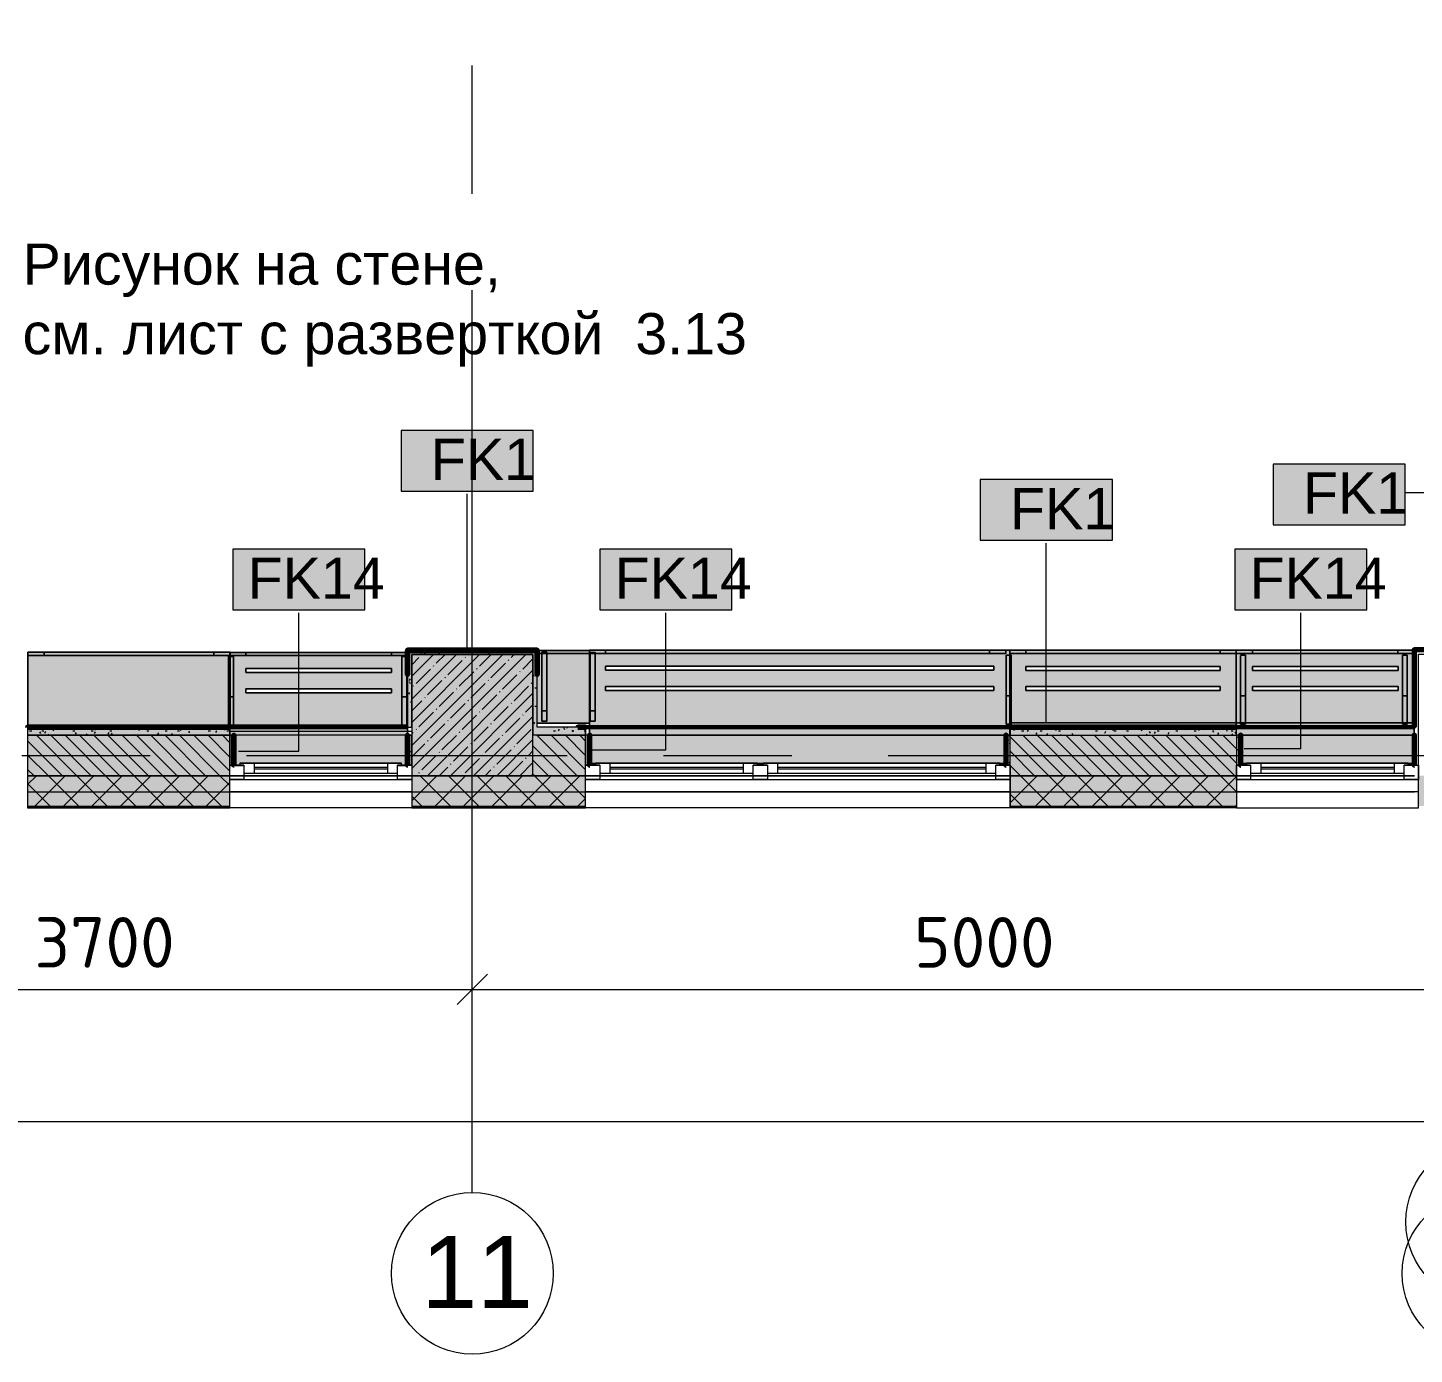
# Model space of a CAD drawing. Header units: millimetres. Extents: x -3817 to 677485, y -22715 to 103890.
# Drawn here: x 583279 to 590138, y -1083 to 5475 of the extents above; entities that cross this region are included whole.
import ezdxf

# ---------------------------------------------------------------- set-up
doc = ezdxf.new("R2010")
doc.units = ezdxf.units.MM
doc.layers.add('PDF _Геометрия', color=7, linetype='Continuous', true_color=0x1d1d1d)
doc.layers.add('PDF _Сплошная заливка', color=7, linetype='Continuous', true_color=0xffffff)
doc.layers.add('PDF _Текст', color=7, linetype='Continuous')
doc.styles.add('PDF ArialMT', font='arial.ttf')
doc.styles.add('PDF GOST-Common', font='arial.ttf')
doc.styles.add('PDF ISOCPEUR', font='isocpeur.ttf')

msp = doc.modelspace()

# ---------------------------------------------------------------- hatches: boundary and pattern name
at = {"layer": 'PDF _Сплошная заливка', "true_color": 0xeae6de, "transparency": 33554559}
h = msp.add_hatch(color=254, dxfattribs=at)
h.paths.add_polyline_path([(584277.9, 2026.9), (585158.1, 2026.9), (585157.1, 2386.8), (584277.9, 2386.8), (584277.9, 2138.1)], flags=0)
h.paths.add_polyline_path([(584357.9, 2186.8), (584357.9, 2206.8), (585078.3, 2206.8), (585078.3, 2186.8)], flags=0)
h.paths.add_polyline_path([(584357.9, 2286.8), (584357.9, 2306.8), (585078.3, 2306.8), (585078.3, 2286.8)], flags=0)
at = {"layer": 'PDF _Сплошная заливка', "transparency": 33554559}
for points in [[(585158.1, 2016.9), (585178.1, 2016.9), (585178.1, 2396.9), (585158.1, 2396.9), (585158.1, 2138.1)], [(585798.1, 2376.9), (585798.1, 2396.9), (585178.1, 2396.9), (585178.1, 2376.9), (585778.1, 2376.9)], [(585178.1, 1776.9), (585778.1, 1776.9), (585778.1, 2376.9), (585178.1, 2376.9), (585178.1, 2138.1)]]:
    msp.add_hatch(color=256, dxfattribs=at).paths.add_polyline_path(points)
at = {"layer": 'PDF _Сплошная заливка', "true_color": 0xeae6de, "transparency": 33554559}
for points in [[(585798.1, 2036.9), (586058.1, 2036.9), (586058.1, 2396.9), (585799.1, 2396.9), (585798.1, 2138.1)], [(584299.1, 1826.9), (584328.1, 1828.9), (584328.1, 1838.9), (585128.1, 1838.9), (585128.1, 1828.9), (585157.1, 1828.9), (585158.1, 2026.9), (584278.1, 2026.9), (584278.1, 1976.9), (584299.1, 1976.9), (584298.1, 1828.9), (584298.1, 1826.9)], [(589308.1, 1837.9), (589308.1, 1838.9), (590137.1, 1838.9), (590137.1, 2037.9), (589257.1, 2037.9), (589258.1, 1976.9), (589279.1, 1976.9), (589279.1, 1837.9)]]:
    msp.add_hatch(color=254, dxfattribs=at).paths.add_polyline_path(points)
h = msp.add_hatch(color=254, dxfattribs=at)
h.paths.add_polyline_path([(586088.1, 1837.9), (586088.1, 1838.9), (588117.1, 1838.9), (588118.1, 1976.9), (588137.1, 1976.9), (588137.1, 2397.8), (586057.1, 2397.8), (586059.1, 1837.9)], flags=0)
h.paths.add_polyline_path([(586137.1, 2198.1), (586137.1, 2218.1), (588057.1, 2218.1), (588057.1, 2198.1), (587129.9, 2198.1)], flags=0)
h.paths.add_polyline_path([(586137.1, 2298.1), (586137.1, 2318.1), (588057.1, 2318.1), (588057.1, 2298.1), (587129.9, 2298.1)], flags=0)
h = msp.add_hatch(color=254, dxfattribs=at)
h.paths.add_polyline_path([(588136.6, 2037.9), (589256.9, 2037.9), (589256.9, 2397.8), (588136.6, 2397.8), (588136.6, 2138.1)], flags=0)
h.paths.add_polyline_path([(588216.6, 2197.8), (588216.6, 2217.8), (589176.9, 2217.8), (589176.9, 2197.8), (588591.4, 2197.8)], flags=0)
h.paths.add_polyline_path([(588591.4, 2297.8), (588216.6, 2297.8), (588216.6, 2317.8), (589176.9, 2317.8), (589176.9, 2297.8)], flags=0)
h = msp.add_hatch(color=254, dxfattribs=at)
h.paths.add_polyline_path([(589256.9, 2037.9), (590137.1, 2037.9), (590137.1, 2397.8), (589256.9, 2397.8), (589256.9, 2138.1)], flags=0)
h.paths.add_polyline_path([(589336.9, 2197.8), (589336.9, 2217.8), (590057.3, 2217.8), (590057.3, 2197.8), (590052.9, 2197.8)], flags=0)
h.paths.add_polyline_path([(589336.9, 2297.8), (589336.9, 2317.8), (590057.3, 2317.8), (590057.3, 2297.8), (590052.9, 2297.8)], flags=0)
at = {"layer": 'PDF _Сплошная заливка', "transparency": 33554559}
h = msp.add_hatch(color=256, dxfattribs=at)
h.paths.add_polyline_path([(584206.9, 1976.9), (584278.1, 1976.9), (584278.1, 2016.9), (583278.4, 2016.9), (583278.4, 1976.9)], flags=0)
h.paths.add_polyline_path([(582378.4, 1976.9), (582378.4, 2016.9), (582117.9, 2016.9), (582117.9, 1976.9)], flags=0)
h = msp.add_hatch(color=256, dxfattribs=at)
h.paths.add_polyline_path([(588591.4, 1976.9), (589258.1, 1976.9), (589258.1, 2016.9), (588138.1, 2016.9), (588138.1, 1976.9)], flags=0)
h.paths.add_polyline_path([(585798.1, 1976.9), (586038.1, 1976.9), (586038.1, 2016.9), (585798.1, 2016.9)], flags=0)
h = msp.add_hatch(color=256, dxfattribs=at)
h.paths.add_polyline_path([(590708.1, 1776.9), (590708.1, 1976.9), (590658.1, 1976.9), (590658.1, 1776.9)], flags=0)
h.paths.add_polyline_path([(584278.1, 1776.9), (584278.1, 1976.9), (583278.4, 1976.9), (583278.4, 1776.9), (584206.9, 1776.9)], flags=0)
h.paths.add_polyline_path([(588591.4, 1776.9), (589258.1, 1776.9), (589258.1, 1976.9), (588138.1, 1976.9), (588138.1, 1776.9)], flags=0)
h.paths.add_polyline_path([(585778.1, 1776.9), (586038.1, 1776.9), (586038.1, 1976.9), (585778.1, 1976.9)], flags=0)
h.paths.add_polyline_path([(576978.1, 1776.9), (577608.1, 1776.9), (577608.1, 1976.9), (576978.1, 1976.9)], flags=0)
h.paths.add_polyline_path([(578448.1, 1776.9), (578577.9, 1776.9), (578577.9, 1976.9), (578448.1, 1976.9), (578448.1, 1803.6)], flags=0)
h.paths.add_polyline_path([(574878.1, 1776.9), (574878.1, 1976.9), (574678.1, 1976.9), (574678.1, 1776.9)], flags=0)
h.paths.add_polyline_path([(574078.1, 1776.9), (574078.1, 1976.9), (573778.1, 1976.9), (573778.1, 1776.9), (573976.6, 1776.9)], flags=0)
h.paths.add_polyline_path([(582097.9, 1776.9), (582378.4, 1776.9), (582378.4, 1976.9), (582097.9, 1976.9)], flags=0)
h.paths.add_polyline_path([(572878.1, 1776.9), (572878.1, 1976.9), (571528.1, 1976.9), (571528.1, 1776.9), (572515.1, 1776.9)], flags=0)
h.paths.add_polyline_path([(563278.1, 1776.9), (563278.1, 1976.9), (562527.9, 1976.9), (562527.9, 1776.9), (563015.5, 1776.9)], flags=0)
h.paths.add_polyline_path([(564178.1, 1776.9), (564328.1, 1776.9), (564328.1, 1976.9), (564178.1, 1976.9)], flags=0)
h.paths.add_polyline_path([(569428.1, 1776.9), (569428.1, 1976.9), (568678.1, 1976.9), (568678.1, 1776.9), (568861.4, 1776.9)], flags=0)
h.paths.add_polyline_path([(567028.1, 1776.9), (567778.1, 1776.9), (567778.1, 1976.9), (567028.1, 1976.9)], flags=0)
h.paths.add_polyline_path([(558998.1, 1776.9), (559828.1, 1776.9), (559828.1, 1976.9), (558998.1, 1976.9)], flags=0)
h = msp.add_hatch(color=256, dxfattribs=at)
h.paths.add_polyline_path([(584278.1, 1626.9), (584278.1, 1776.9), (583278.4, 1776.9), (583278.4, 1626.9), (584206.9, 1626.9)], flags=0)
h.paths.add_polyline_path([(589258.1, 1626.9), (589258.1, 1776.9), (588138.1, 1776.9), (588138.1, 1626.9), (588591.4, 1626.9)], flags=0)
h.paths.add_polyline_path([(586038.1, 1626.9), (586038.1, 1776.9), (585178.1, 1776.9), (585178.1, 1626.9), (585668.4, 1626.9)], flags=0)
h.paths.add_polyline_path([(591155.8, 1626.9), (591155.8, 1776.9), (590158.1, 1776.9), (590158.1, 1626.9), (590783.6, 1626.9)], flags=0)
h.paths.add_polyline_path([(573778.1, 1626.9), (574878.1, 1626.9), (574878.1, 1776.9), (573778.1, 1776.9)], flags=0)
h.paths.add_polyline_path([(581257.9, 1626.9), (582378.4, 1626.9), (582378.4, 1776.9), (581257.9, 1776.9)], flags=0)
h.paths.add_polyline_path([(578448.1, 1626.9), (578577.9, 1626.9), (578577.9, 1776.9), (576978.1, 1776.9), (576978.1, 1626.9), (578361, 1626.9)], flags=0)
h.paths.add_polyline_path([(564928.1, 1626.9), (564928.1, 1776.9), (564178.1, 1776.9), (564178.1, 1626.9), (564477, 1626.9)], flags=0)
h.paths.add_polyline_path([(567778.1, 1626.9), (567778.1, 1776.9), (567028.1, 1776.9), (567028.1, 1626.9), (567399.9, 1626.9)], flags=0)
h.paths.add_polyline_path([(572878.1, 1626.9), (572878.1, 1776.9), (571528.1, 1776.9), (571528.1, 1626.9), (572515.1, 1626.9)], flags=0)
h.paths.add_polyline_path([(568861.4, 1626.9), (569428.1, 1626.9), (569428.1, 1776.9), (568678.1, 1776.9), (568678.1, 1626.9)], flags=0)
h.paths.add_polyline_path([(563278.1, 1626.9), (563278.1, 1776.9), (562527.9, 1776.9), (562527.9, 1626.9), (563015.5, 1626.9)], flags=0)
h.paths.add_polyline_path([(560427.9, 1626.9), (560427.9, 1776.9), (558998.1, 1776.9), (558998.1, 1626.9), (559361.8, 1626.9)], flags=0)
h.paths.add_polyline_path([(555898.1, 1626.9), (555898.1, 1776.9), (551908.1, 1776.9), (551908.1, 1626.9), (554977.4, 1626.9)], flags=0)

# ---------------------------------------------------------------- linework, layer by layer
at = {"layer": 'PDF _Геометрия', "color": 231, "lineweight": 70, "true_color": 0xff80c0}
msp.add_lwpolyline([(589936, 8925.9), (590417.1, 8925.9), (590417.1, 2398.9), (590138.1, 2398.9), (590137.1, 2398.9), (590137.1, 2017.9), (590138.1, 2017.9)], dxfattribs=at)
at = {"layer": 'PDF _Геометрия', "color": 253, "lineweight": 9, "true_color": 0xaaaaaa}
for points in [[(585478.1, 4653.3), (585478.1, 5288.3)], [(585478.1, -283.3), (585478.1, 2216.7), (585478.1, 4177)], [(583249, 1876.9), (583884, 1876.9)], [(584360.3, 1876.9), (585947.8, 1876.9)], [(586424, 1876.9), (587059, 1876.9)], [(587535.3, 1876.9), (588428.1, 1876.9), (590928.1, 1876.9)], [(584398.1, 1818.9), (585058.1, 1818.9)], [(585058.1, 1808.9), (584398.1, 1808.9)], [(585178.1, 1828.9), (585158.1, 1828.9)], [(586108.1, 1828.9), (586038.1, 1828.9)], [(586158.1, 1818.9), (586818.1, 1818.9)], [(586818.1, 1808.9), (586158.1, 1808.9)], [(586938.1, 1828.9), (586868.1, 1828.9)], [(586988.1, 1818.9), (588018.1, 1818.9)], [(588018.1, 1808.9), (586988.1, 1808.9)], [(588138.1, 1828.9), (588068.1, 1828.9)], [(589328.1, 1828.9), (589258.1, 1828.9)], [(589378.1, 1818.9), (590038.1, 1818.9)], [(590038.1, 1808.9), (589378.1, 1808.9)], [(590138.1, 1828.9), (590088.1, 1828.9)], [(584278.1, 1758.9), (585178.1, 1758.9)], [(586038.1, 1758.9), (588138.1, 1758.9)], [(589258.1, 1758.9), (590158.1, 1758.9)]]:
    msp.add_lwpolyline(points, dxfattribs=at)
at = {"layer": 'PDF _Геометрия', "color": 7, "lineweight": 9}
for points in [[(585778.5, 3484.5), (585125.4, 3484.5), (585125.4, 3184.5), (585778.5, 3184.5)], [(590093, 3318), (589439.9, 3318), (589439.9, 3018), (590093, 3018)], [(588644.1, 3240.9), (587991, 3240.9), (587991, 2940.9), (588644.1, 2940.9)], [(584946.9, 2896.9), (584293.8, 2896.9), (584293.8, 2596.9), (584946.9, 2596.9)], [(586762.3, 2896.9), (586109.1, 2896.9), (586109.1, 2596.9), (586762.3, 2596.9)], [(589902.7, 2896.9), (589249.5, 2896.9), (589249.5, 2596.9), (589902.7, 2596.9)], [(585778.1, 2376.9), (585178.1, 2376.9), (585178.1, 1776.9), (585778.1, 1776.9)], [(584278.1, 1976.9), (583278.4, 1976.9)], [(583278.4, 1776.9), (584278.1, 1776.9)], [(585178.1, 1776.9), (586038.1, 1776.9)], [(588138.1, 1776.9), (589258.1, 1776.9)]]:
    msp.add_lwpolyline(points, close=True, dxfattribs=at)
for points in [[(585451.9, 2397.4), (585451.9, 3170.6)], [(590232.6, 2424.7), (590232.6, 3176.1), (590093, 3176.1)], [(588317.5, 2037.8), (588317.5, 2927)], [(584321.1, 1898.1), (584620.4, 1898.1), (584620.4, 2583)], [(586063.3, 1904.8), (586435.7, 1904.8), (586435.7, 2583)], [(589296.8, 1911.4), (589576.1, 1911.4), (589576.1, 2583)], [(585798.1, 1976.9), (586038.1, 1976.9), (585798.1, 1976.9), (585778.1, 1976.9)], [(583278.4, 1697.9), (584278.1, 1697.9)], [(585178.1, 1697.9), (586038.1, 1697.9)], [(588138.1, 1697.9), (589258.1, 1697.9)], [(583278.4, 1626.9), (584278.1, 1626.9)], [(583278.4, 1623.9), (584278.1, 1623.9)], [(585178.1, 1626.9), (586038.1, 1626.9)], [(585178.1, 1623.9), (586038.1, 1623.9)], [(588138.1, 1626.9), (589258.1, 1626.9)], [(588138.1, 1623.9), (589258.1, 1623.9)], [(552158.1, 720.4), (555878.1, 720.4), (560178.1, 720.4), (564678.1, 720.4), (566178.1, 720.4), (569178.1, 720.4), (570678.1, 720.4), (574378.1, 720.4), (578078.1, 720.4), (581778.1, 720.4), (585478.1, 720.4), (590478.1, 720.4), (590478.1, 840.4)], [(585478.1, 526.4), (585478.1, 720.4), (585478.1, 840.4)], [(552158.1, 67.7), (590598.1, 67.7)]]:
    msp.add_lwpolyline(points, dxfattribs=at)
at = {"layer": 'PDF _Геометрия', "color": 8, "lineweight": 9, "true_color": 0x808080}
for points in [[(584278.1, 2027.4), (583279.1, 2027.4), (583279.1, 2387.3), (583279.1, 2027.4), (584279.4, 2027.4), (584279.4, 2387.3), (583279.1, 2387.3), (584279.4, 2387.3)], [(583279.4, 2387.3), (584279.4, 2387.3), (583279.4, 2387.3)], [(583359.3, 2387.3), (584199.3, 2387.3), (583359.3, 2387.3)], [(584279.4, 2386.8), (585157.1, 2386.8), (584277.9, 2386.8), (584277.9, 2026.9), (585158.1, 2026.9), (585158.1, 2276.9)], [(584279.4, 2386.8), (585157.1, 2386.8), (584279.4, 2386.8)], [(584358.1, 2386.8), (585077.8, 2386.8), (584358.1, 2386.8)], [(589256.9, 2037.9), (588137.1, 2037.9), (588137.1, 1976.9), (588137.1, 2397.8), (586057.1, 2397.8), (586057.1, 1976.9), (586057.1, 2036.9), (585798.1, 2036.9), (586058.1, 2036.9), (586058.1, 2396.9), (585799.1, 2396.9), (586058.1, 2396.9), (585799.1, 2396.9), (586057.1, 2396.9)], [(586057.1, 2397.8), (588137.1, 2397.8)], [(586057.1, 2397.8), (588117.1, 2397.8), (586057.1, 2397.8)], [(586137.1, 2397.8), (588037.1, 2397.8), (586137.1, 2397.8)], [(588136.6, 2397.8), (589256.9, 2397.8), (590137.1, 2397.8)], [(588136.9, 2397.8), (589256.9, 2397.8), (588136.9, 2397.8)], [(588216.9, 2397.8), (589176.9, 2397.8), (588216.9, 2397.8)], [(589257.1, 2397.8), (590137.1, 2397.8), (589257.1, 2397.8)], [(589337.1, 2397.8), (590056.8, 2397.8), (589337.1, 2397.8)], [(584271.9, 2026.9), (584277.9, 2026.9)], [(585158.1, 2016.9), (585158.1, 1976.9), (585158.1, 2026.9), (584278.1, 2026.9), (584278.1, 2017.9)], [(584278.1, 2016.9), (584278.1, 1976.9)], [(590137.1, 1837.9), (590108.1, 1837.9), (590137.1, 1837.9), (590137.1, 2037.9), (589257.1, 2037.9), (589257.1, 2017.9), (589257.1, 2037.9)], [(590137.1, 2029.9), (590137.1, 1976.9)]]:
    msp.add_lwpolyline(points, dxfattribs=at)
at = {"layer": 'PDF _Геометрия', "color": 253, "lineweight": 9, "true_color": 0xaba79f}
for points in [[(583279.4, 2387.3), (583279.4, 2371.3)], [(584271.9, 2027.4), (584271.9, 2366.9), (584271.9, 2166.9), (584271.9, 2366.9)], [(584277.9, 2366.9), (584271.9, 2366.9)], [(584277.9, 2366.9), (584271.9, 2366.9)], [(585157.1, 2370.8), (584279.4, 2370.8)], [(584295.9, 2366.9), (584279.4, 2366.9)], [(584295.9, 2366.9), (584279.4, 2366.9)], [(584295.9, 2026.9), (584295.9, 2366.9), (584295.9, 2166.9), (584295.9, 2366.9)], [(585129.9, 2026.9), (585129.9, 2366.9), (585129.9, 2166.9), (585129.9, 2366.9)], [(585153.9, 2366.9), (585129.9, 2366.9)], [(585153.9, 2366.9), (585129.9, 2366.9)], [(585153.9, 2036.3), (585153.9, 2366.9), (585153.9, 2166.9), (585153.9, 2366.9)], [(585799.1, 2380.9), (585822.1, 2380.9)], [(586058.1, 2381.8), (586061.1, 2381.8)], [(588117.1, 2397), (588117.1, 2381.8)], [(588118.9, 2032.4), (588118.9, 2372.4), (588118.9, 2172.4), (588118.9, 2372.4)], [(588125.8, 2372.4), (588118.9, 2372.4)], [(588125.8, 2372.4), (588118.9, 2372.4)], [(588136.6, 2372.4), (588126.9, 2372.4)], [(588136.6, 2372.4), (588126.9, 2372.4)], [(588142.9, 2372.4), (588137.1, 2372.4)], [(588142.9, 2372.4), (588137.1, 2372.4)], [(588142.9, 2051.9), (588142.9, 2372.4), (588142.9, 2172.4), (588142.9, 2372.4)], [(589256.9, 2037.9), (589256.9, 2397.8)], [(589257.1, 2397.3), (589257.1, 2381.8)], [(589302.6, 2372.4), (589278.6, 2372.4)], [(589302.6, 2372.4), (589278.6, 2372.4)], [(589278.6, 2032.4), (589278.6, 2370.6), (589278.6, 2172.4), (589278.6, 2370.6)], [(589302.6, 2032.4), (589302.6, 2372.4), (589302.6, 2172.4), (589302.6, 2372.4)], [(589337.1, 2381.8), (590056.8, 2381.8)], [(590078.6, 2032.4), (590078.6, 2372.4), (590078.6, 2172.4), (590078.6, 2372.4)], [(590102.6, 2372.4), (590078.6, 2372.4)], [(590102.6, 2372.4), (590078.6, 2372.4)], [(590102.6, 2032.4), (590102.6, 2372.4), (590102.6, 2172.4), (590102.6, 2372.4)], [(585153.9, 2027.7), (585153.9, 2035.2)], [(585846.1, 2047.4), (585822.1, 2047.4)], [(586085.1, 2047.4), (586061.1, 2047.4)], [(588137.1, 2032.4), (588118.9, 2032.4)], [(588142.9, 2037.9), (588142.9, 2050.3)], [(589302.6, 2032.4), (589278.6, 2032.4)], [(590102.6, 2032.4), (590078.6, 2032.4)]]:
    msp.add_lwpolyline(points, close=True, dxfattribs=at)
for points in [[(583279.4, 2371.3), (584277.9, 2371.3), (583279.4, 2371.3)], [(583359.3, 2371.3), (584199.3, 2371.3), (583359.3, 2371.3)], [(584277.9, 2027.4), (584277.9, 2386.8)], [(584279.4, 2371.3), (584279.4, 2383.4), (584279.4, 2030.2)], [(585077.8, 2370.8), (584358.1, 2370.8), (585077.8, 2370.8)], [(585822.1, 2380.9), (585822.1, 2097.4), (585822.1, 2047.4), (585822.1, 2387.4), (585846.1, 2387.4), (585846.1, 2047.4), (585846.1, 2097.4), (585846.1, 2380.9)], [(585846.1, 2380.9), (586057.1, 2380.9), (585846.1, 2380.9)], [(586057.1, 2036.9), (586057.1, 2396.9), (586057.1, 2381.8)], [(586058.1, 2380.9), (586058.1, 2395.3), (586058.1, 2036.9)], [(586061.1, 2381.8), (586061.1, 2097.4), (586061.1, 2047.4), (586061.1, 2387.4)], [(586061.8, 2387.4), (586065.5, 2387.4)], [(586067.6, 2387.4), (586085.1, 2387.4), (586085.1, 2047.4), (586085.1, 2097.4), (586085.1, 2381.8)], [(586085.1, 2381.8), (588117.1, 2381.8), (586085.1, 2381.8)], [(586137.1, 2381.8), (588037.1, 2381.8), (586137.1, 2381.8)], [(588136.6, 2037.9), (588136.6, 2396.6)], [(588137.1, 2396.7), (588137.1, 2038.9)], [(588137.1, 2381.8), (589256.9, 2381.8), (588137.1, 2381.8)], [(588216.9, 2381.8), (589176.9, 2381.8), (588216.9, 2381.8)], [(589256.9, 2381.8), (589256.9, 2397.8)], [(590137.1, 2381.8), (589257.1, 2381.8), (590137.1, 2381.8)], [(590137.1, 2381.8), (590137.1, 2397.8), (590137.1, 2037.9), (590052.9, 2037.9)], [(585158.1, 2276.9), (585158.1, 2026.9), (584277.9, 2026.9), (584295.9, 2026.9)], [(584278.1, 2017.9), (584278.1, 2026.9), (585158.1, 2026.9), (585158.1, 2016.9)], [(584279.4, 2029.9), (584279.4, 2027.4)], [(585129.9, 2026.9), (585153.9, 2026.9)], [(589257.1, 2037.9), (590137.1, 2037.9), (590137.1, 2029.9)], [(590137.1, 1976.9), (590137.1, 1837.9)]]:
    msp.add_lwpolyline(points, dxfattribs=at)
at = {"layer": 'PDF _Геометрия', "color": 254, "lineweight": 9, "true_color": 0xd5d3cf}
for points in [[(583359.3, 2371.3), (583359.3, 2387.3), (583359.3, 2371.3)], [(584279.4, 2371.3), (584279.4, 2383.4)], [(584358.1, 2386.8), (584358.1, 2370.8), (584358.1, 2386.8)], [(585846.1, 2380.9), (585846.1, 2387.4), (585822.1, 2387.4), (585822.1, 2380.9)], [(585822.1, 2380.9), (585846.1, 2380.9), (585822.1, 2380.9)], [(586057.1, 2381.8), (586057.1, 2396.9)], [(586058.1, 2381.8), (586058.1, 2395.3)], [(586061.1, 2387.4), (586061.1, 2381.8), (586063.5, 2381.8), (586061.1, 2381.8)], [(586067.6, 2387.4), (586085.1, 2387.4), (586085.1, 2381.8), (586073.2, 2381.8), (586085.1, 2381.8)], [(586137.1, 2381.8), (586137.1, 2397.8), (586137.1, 2381.8)], [(588216.9, 2381.8), (588216.9, 2397.8), (588216.9, 2381.8)], [(589256.9, 2381.8), (589256.9, 2397.8)], [(589337.1, 2381.8), (589337.1, 2397.8), (589337.1, 2381.8)], [(584295.9, 2026.9), (584277.9, 2026.9)], [(585153.9, 2026.9), (585129.9, 2026.9)]]:
    msp.add_lwpolyline(points, dxfattribs=at)
for points in [[(584199.3, 2387.3), (584199.3, 2371.3)], [(585077.8, 2386.8), (585077.8, 2370.8)], [(586069.9, 2381.8), (586064.2, 2381.8)], [(588037.1, 2397.8), (588037.1, 2381.8)], [(589176.9, 2397.8), (589176.9, 2381.8)], [(590056.8, 2397.8), (590056.8, 2381.8)], [(584277.9, 2166.9), (584271.9, 2166.9)], [(584295.9, 2166.9), (584279.4, 2166.9)], [(585153.9, 2166.9), (585129.9, 2166.9)], [(588136.6, 2172.4), (588118.9, 2172.4)], [(588142.9, 2172.4), (588137.1, 2172.4)], [(589302.6, 2172.4), (589278.6, 2172.4)], [(590102.6, 2172.4), (590078.6, 2172.4)], [(585846.1, 2097.4), (585822.1, 2097.4)], [(586061.1, 2097.4), (586085.1, 2097.4)]]:
    msp.add_lwpolyline(points, close=True, dxfattribs=at)
at = {"layer": 'PDF _Геометрия', "color": 254, "lineweight": 9, "true_color": 0xe0ddd7}
msp.add_lwpolyline([(584278.1, 2371.3), (584278.1, 2386.3)], dxfattribs=at)
at = {"layer": 'PDF _Геометрия', "color": 9, "lineweight": 9, "true_color": 0xc1bbaf}
for points in [[(584278.1, 2386.3), (584278.1, 2370.8)], [(584278.1, 1976.9), (584278.1, 2016.9)], [(590052.9, 2037.9), (589257.1, 2037.9)]]:
    msp.add_lwpolyline(points, dxfattribs=at)
at = {"layer": 'PDF _Геометрия', "color": 231, "lineweight": 70, "true_color": 0xff80c0}
for points in [[(585799.1, 2396.9), (585799.1, 2397.9), (585158.1, 2397.9), (585157.1, 2397.9), (585157.1, 2276.9), (585158.1, 2276.9), (585158.1, 2396.9), (585798.1, 2396.9), (585798.1, 2276.9), (585799.1, 2276.9)], [(583278.4, 2016.9), (584278.1, 2016.9), (584278.1, 2017.9), (583278.4, 2017.9)], [(586000.6, 2016.9), (586038.1, 2016.9), (586038.1, 2017.9), (586000.6, 2017.9)], [(588138.1, 2016.9), (589258.1, 2016.9), (589258.1, 2017.9), (588138.1, 2017.9)]]:
    msp.add_lwpolyline(points, close=True, dxfattribs=at)
at = {"layer": 'PDF _Геометрия', "color": 9, "lineweight": 9, "true_color": 0xc0c0c0}
for points in [[(585158.1, 1976.9), (585178.1, 1976.9), (585178.1, 1776.9), (585178.1, 1618.9), (586038.1, 1618.9), (586038.1, 1776.9), (586038.1, 1976.9), (586038.1, 2016.9), (585798.1, 2016.9), (585798.1, 2376.9), (585798.1, 2396.9), (585178.1, 2396.9), (585158.1, 2396.9), (585158.1, 2016.9), (585178.1, 2016.9), (585178.1, 2376.9), (585778.1, 2376.9), (585778.1, 1976.9)], [(589258.1, 1776.9), (589258.1, 1618.9), (588138.1, 1618.9), (588138.1, 1776.9), (588138.1, 1976.9), (589258.1, 1976.9), (589258.1, 1776.9), (590138.1, 1776.9), (589258.1, 1776.9), (589258.1, 1618.9), (590158.1, 1618.9), (590158.1, 1776.9), (590158.1, 2377.9), (590438.1, 2377.9), (590438.1, 2276.9)], [(585158.1, 2016.9), (585178.1, 2016.9), (585178.1, 1976.9)], [(585158.1, 1996.9), (585178.1, 1996.9)], [(586057.1, 2016.9), (586038.1, 2016.9), (586038.1, 1976.9)], [(588138.1, 1976.9), (588138.1, 2016.9)], [(585178.1, 1776.9), (584278.1, 1776.9)], [(588138.1, 1776.9), (586038.1, 1776.9)]]:
    msp.add_lwpolyline(points, dxfattribs=at)
at = {"layer": 'PDF _Геометрия', "color": 253, "lineweight": 9, "true_color": 0x9b9b9b}
for points in [[(585163.6, 2367.7), (585158.5, 2376.4)], [(585163.9, 2365.9), (585158.8, 2357.2)], [(585178, 2395), (585178.1, 2395), (585188, 2395)], [(585205.5, 2377.1), (585205.4, 2376.9)], [(585228.7, 2376.9), (585226.6, 2380.5)], [(585247.1, 2388.3), (585242.1, 2379.5)], [(585269.4, 2395), (585279.5, 2395)], [(585315.2, 2384.2), (585310.9, 2376.9)], [(585404.7, 2376.9), (585404.3, 2377.5)], [(585452.3, 2395), (585462.3, 2395)], [(585463.3, 2396.9), (585461.4, 2393.7)], [(585503.7, 2388.1), (585498.7, 2396.9)], [(585543.7, 2395), (585553.8, 2395)], [(585560.9, 2383.1), (585557.3, 2376.9)], [(585604.7, 2395), (585614.7, 2395)], [(585628.9, 2379), (585627.7, 2376.9)], [(585757.1, 2395), (585767.1, 2395)], [(585779.9, 2336.4), (585778.1, 2339.6)], [(585791.4, 2355.6), (585786.4, 2346.9)], [(585178, 2303.6), (585178.1, 2303.6)], [(585784, 2268.4), (585779, 2277.1)], [(585787.6, 2273.1), (585797.6, 2273.1)], [(585798.1, 2306.3), (585797.5, 2305.2)], [(585170.9, 2256.3), (585165.9, 2247.6)], [(585171.7, 2231.7), (585166.7, 2240.4)], [(585787.6, 2212.1), (585797.6, 2212.1)], [(585166.8, 2188.2), (585161.8, 2179.5)], [(585178, 2146.6), (585173, 2137.9)], [(585779.1, 2151.5), (585778.1, 2149.7)], [(585178, 2120.7), (585178.1, 2120.7)], [(585178, 2059.7), (585178.1, 2059.7)], [(585787.6, 2120.7), (585797.6, 2120.7)], [(583288.2, 1998.8), (583298.3, 1998.8)], [(583343, 1985.3), (583338, 1994.1)], [(583349.2, 1998.8), (583359.2, 1998.8)], [(583366.4, 1995.9), (583361.4, 1987.2)], [(583408.1, 2007), (583403, 1998.3)], [(583448.9, 2016.9), (583444.7, 2009.5)], [(583501.6, 1998.8), (583511.6, 1998.8)], [(583517.7, 2014.1), (583512.7, 2005.4)], [(583520.7, 1982.3), (583515.7, 1991.1)], [(583573.5, 2012.8), (583571.2, 2016.9)], [(583593, 1998.8), (583603.1, 1998.8)], [(583612.2, 1994.8), (583607.1, 1986.1)], [(583615.1, 2001.7), (583610.1, 2010.4)], [(583680.2, 1990.7), (583675.2, 1982)], [(583684.4, 1998.8), (583694.5, 1998.8)], [(583763.5, 2013), (583758.4, 2004.3)], [(583831.5, 2008.9), (583826.5, 2000.2)], [(583867.3, 1998.8), (583877.4, 1998.8)], [(583925.9, 1989.6), (583920.9, 1980.9)], [(583928.9, 2006.9), (583923.9, 2015.6)], [(583958.8, 1998.8), (583968.8, 1998.8)], [(583996.9, 2010.9), (583993.5, 2016.9)], [(584019.7, 1998.8), (584029.8, 1998.8)], [(584038.6, 1999.8), (584033.6, 2008.5)], [(584047.2, 2016.9), (584045.8, 2014.4)], [(584080.2, 1988.6), (584075.2, 1997.3)], [(584174.6, 2007.9), (584169.6, 2016.7)], [(584172.1, 1998.8), (584182.2, 1998.8)], [(584213.3, 1999.7), (584208.3, 1991)], [(584254.9, 2010.8), (584249.9, 2002.1)], [(584263.6, 1998.8), (584273.6, 1998.8)], [(585786.2, 2041.8), (585781.2, 2033.1)], [(585879, 1998.8), (585889.1, 1998.8)], [(585907, 2007.3), (585902, 1998.5)], [(585936.4, 2004.4), (585931.4, 2013.2)], [(585947.8, 2016.9), (585943.7, 2009.7)], [(585970.4, 1998.8), (585980.5, 1998.8)], [(585978.1, 1993.3), (585973, 2002)], [(586031.4, 1998.8), (586038.1, 1998.8)], [(588160.3, 2008.6), (588155.3, 1999.9)], [(588195.5, 1998.8), (588205.5, 1998.8)], [(588228.3, 2004.5), (588223.3, 1995.8)], [(588273, 1980.8), (588267.9, 1989.5)], [(588286.9, 1998.8), (588297, 1998.8)], [(588325.7, 2011.3), (588322.5, 2016.9)], [(588367.4, 2000.2), (588362.4, 2008.9)], [(588378.4, 1998.8), (588388.4, 1998.8)], [(588446.6, 2016.9), (588442.6, 2009.9)], [(588561.2, 1998.8), (588571.3, 1998.8)], [(588610.1, 1995.2), (588605.1, 1986.5)], [(588639.5, 2016.5), (588639.3, 2016.9)], [(588651.8, 2006.4), (588646.7, 1997.7)], [(588652.7, 1998.8), (588662.7, 1998.8)], [(588681.2, 2005.3), (588676.1, 2014)], [(588693, 2016.9), (588688.4, 2008.8)], [(588713.6, 1998.8), (588723.7, 1998.8)], [(588749.2, 2009.4), (588744.9, 2016.9)], [(588761.4, 2013.4), (588756.4, 2004.7)], [(588790.8, 1998.3), (588785.8, 2007)], [(588832.5, 1987.1), (588827.4, 1995.8)], [(588855.9, 1994.1), (588850.8, 1985.4)], [(588866, 1998.8), (588876.1, 1998.8)], [(588923.9, 1990), (588918.9, 1981.3)], [(588926.9, 2006.4), (588921.9, 2015.1)], [(588957.5, 1998.8), (588967.5, 1998.8)], [(589007.2, 2012.4), (589002.1, 2003.6)], [(589048.9, 1998.8), (589059, 1998.8)], [(589075.2, 2008.3), (589070.2, 1999.6)], [(589104.6, 2003.4), (589099.6, 2012.1)], [(589146.2, 1992.3), (589141.2, 2001)], [(589214.3, 1996.4), (589209.2, 2005.1)], [(589231.8, 1998.8), (589241.9, 1998.8)], [(589255.9, 1985.2), (589250.9, 1993.9)], [(583383.1, 1976.9), (583379.6, 1982.9)], [(583570.5, 1983.6), (583566.6, 1976.9)], [(583698.4, 1979.4), (583693.4, 1988.1)], [(583735.1, 1976.9), (583735, 1976.9)], [(583805.4, 1976.9), (583803.1, 1981)], [(583981.4, 1976.9), (583980.8, 1978)], [(583994, 1985.5), (583989, 1976.9)], [(584294, 1937.8), (584298.1, 1937.8)], [(585165.8, 1942.5), (585160.7, 1933.8)], [(585178, 1968.3), (585178.1, 1968.3)], [(586038.1, 1937.8), (586041.5, 1937.8)], [(588129.8, 1955.8), (588124.8, 1947.1)], [(588136.9, 1972.7), (588134.5, 1976.9)], [(588134.5, 1937.8), (588138.1, 1937.8)], [(588322.8, 1985.2), (588318, 1976.9)], [(588390.8, 1981.1), (588388.4, 1976.9)], [(588450.7, 1977.8), (588445.6, 1986.5)], [(588556.8, 1976.9), (588555.3, 1979.5)], [(588814.2, 1983), (588810.7, 1976.9)], [(589169.6, 1988.9), (589164.6, 1980.2)], [(589237.7, 1984.9), (589233, 1976.9)], [(589262.3, 1968.3), (589272.3, 1968.3)], [(584292.5, 1864.8), (584287.5, 1873.5)], [(585176.9, 1900.9), (585171.9, 1892.2)], [(585178.1, 1854.9), (585176, 1858.6)], [(588125.7, 1887.7), (588120.7, 1879)], [(589260, 1901.6), (589258.1, 1898.4)], [(589262.3, 1907.3), (589272.3, 1907.3)], [(586038.1, 1846.4), (586041.5, 1846.4)], [(588136.9, 1846.1), (588131.9, 1837.4)], [(589275.8, 1828.9), (589274.3, 1831.5)]]:
    msp.add_lwpolyline(points, dxfattribs=at)
at = {"layer": 'PDF _Геометрия', "lineweight": 9}
for points in [[(585178.1, 2268.8), (585286.2, 2376.9)], [(585178.1, 2154.7), (585400.2, 2376.9)], [(585178.1, 2040.7), (585514.3, 2376.9)], [(585178.1, 1926.6), (585628.3, 2376.9)], [(585178.1, 1812.6), (585742.4, 2376.9)], [(585178.1, 2325.8), (585213.9, 2361.6)], [(585228.1, 2375.8), (585229.2, 2376.9)], [(585299.4, 2333.1), (585343.2, 2376.9)], [(585356.4, 2276), (585427.7, 2347.3)], [(585442, 2361.6), (585444.4, 2363.9)], [(585456.2, 2375.8), (585457.3, 2376.9)], [(585513.3, 2318.8), (585571.3, 2376.9)], [(585570.3, 2261.8), (585641.6, 2333.1)], [(585655.8, 2347.3), (585658.2, 2349.7)], [(585670.1, 2361.6), (585685.4, 2376.9)], [(585727.1, 2304.5), (585778.1, 2355.6)], [(585199.6, 2233.3), (585270.9, 2304.5)], [(585256.4, 1776.9), (585778.1, 2298.5)], [(585285.2, 2318.8), (585287.5, 2321.2)], [(585342.2, 2261.8), (585344.6, 2264.1)], [(585413.5, 2219), (585484.8, 2290.3)], [(585499, 2304.5), (585501.4, 2306.9)], [(585627.3, 2204.7), (585698.6, 2276)], [(585712.9, 2290.3), (585715.2, 2292.7)], [(585185.4, 2219), (585187.7, 2221.4)], [(585256.7, 2176.2), (585327.9, 2247.5)], [(585399.2, 2204.7), (585401.6, 2207.1)], [(585470.5, 2162), (585541.8, 2233.3)], [(585556, 2247.5), (585558.4, 2249.9)], [(585684.3, 2147.7), (585755.6, 2219)], [(585769.9, 2233.3), (585772.2, 2235.6)], [(585178.1, 2097.7), (585228.1, 2147.7)], [(585242.4, 2162), (585244.8, 2164.4)], [(585313.7, 2119.2), (585385, 2190.5)], [(585370.5, 1776.9), (585778.1, 2184.5)], [(585370.7, 2062.2), (585442, 2133.5)], [(585456.2, 2147.7), (585458.6, 2150.1)], [(585527.5, 2105), (585598.8, 2176.2)], [(585613.1, 2190.5), (585615.4, 2192.9)], [(585670.1, 2133.5), (585672.5, 2135.8)], [(585741.4, 2090.7), (585778.1, 2127.5)], [(585213.9, 2019.4), (585285.2, 2090.7)], [(585299.4, 2105), (585301.8, 2107.3)], [(585427.7, 2005.2), (585499, 2076.4)], [(585484.5, 1776.9), (585778.1, 2070.4)], [(585513.3, 2090.7), (585515.6, 2093.1)], [(585584.5, 2047.9), (585655.8, 2119.2)], [(585641.6, 1990.9), (585712.9, 2062.2)], [(585727.1, 2076.4), (585729.5, 2078.8)], [(585178.1, 1983.6), (585185.4, 1990.9)], [(585199.6, 2005.2), (585202, 2007.5)], [(585270.9, 1962.4), (585342.2, 2033.7)], [(585356.4, 2047.9), (585358.8, 2050.3)], [(585413.5, 1990.9), (585415.8, 1993.3)], [(585484.8, 1948.1), (585556, 2019.4)], [(585570.3, 2033.7), (585572.7, 2036)], [(585698.6, 1933.9), (585769.9, 2005.2)], [(583451.5, 1776.9), (583278.4, 1949.9)], [(583672.2, 1626.9), (583522.2, 1776.9), (583322.2, 1976.9)], [(583592.9, 1776.9), (583392.9, 1976.9)], [(583813.7, 1626.9), (583663.7, 1776.9), (583463.7, 1976.9)], [(583734.4, 1776.9), (583534.4, 1976.9)], [(583955.1, 1626.9), (583805.1, 1776.9), (583605.1, 1976.9)], [(583875.8, 1776.9), (583675.8, 1976.9)], [(584096.5, 1626.9), (583946.5, 1776.9), (583746.5, 1976.9)], [(584017.2, 1776.9), (583817.2, 1976.9)], [(584237.9, 1626.9), (584087.9, 1776.9), (583887.9, 1976.9)], [(584158.6, 1776.9), (583958.6, 1976.9)], [(584278.1, 1728.1), (584229.3, 1776.9), (584029.3, 1976.9)], [(584278.1, 1798.8), (584100.1, 1976.9)], [(584278.1, 1869.5), (584170.8, 1976.9)], [(584278.1, 1940.2), (584241.5, 1976.9)], [(585178.1, 1869.6), (585242.4, 1933.9)], [(585256.7, 1948.1), (585259, 1950.5)], [(585327.9, 1905.4), (585399.2, 1976.7)], [(585470.5, 1933.9), (585472.9, 1936.3)], [(585541.8, 1891.1), (585613.1, 1962.4)], [(585598.6, 1776.9), (585778.1, 1956.4)], [(585627.3, 1976.7), (585629.7, 1979)], [(585684.3, 1919.6), (585686.7, 1922)], [(586038.1, 1665.1), (585926.4, 1776.9), (585778.1, 1925.1)], [(585997.1, 1776.9), (585797.1, 1976.9)], [(586038.1, 1806.6), (585867.8, 1976.9)], [(586038.1, 1877.3), (585938.5, 1976.9)], [(586038.1, 1948), (586009.2, 1976.9)], [(588480.6, 1626.9), (588330.6, 1776.9), (588138.1, 1969.3)], [(588401.3, 1776.9), (588201.3, 1976.9)], [(588622, 1626.9), (588472, 1776.9), (588272, 1976.9)], [(588542.7, 1776.9), (588342.7, 1976.9)], [(588763.4, 1626.9), (588613.4, 1776.9), (588413.4, 1976.9)], [(588684.1, 1776.9), (588484.1, 1976.9)], [(588904.8, 1626.9), (588754.8, 1776.9), (588554.8, 1976.9)], [(588825.5, 1776.9), (588625.5, 1976.9)], [(589046.2, 1626.9), (588896.2, 1776.9), (588696.2, 1976.9)], [(588967, 1776.9), (588767, 1976.9)], [(589187.7, 1626.9), (589037.7, 1776.9), (588837.7, 1976.9)], [(589108.4, 1776.9), (588908.4, 1976.9)], [(589258.1, 1697.8), (589179.1, 1776.9), (588979.1, 1976.9)], [(589249.8, 1776.9), (589049.8, 1976.9)], [(589258.1, 1839.3), (589120.5, 1976.9)], [(589258.1, 1910), (589191.2, 1976.9)], [(583530.8, 1626.9), (583380.8, 1776.9), (583278.4, 1879.2)], [(585228.1, 1805.6), (585299.4, 1876.9)], [(585313.7, 1891.1), (585316, 1893.5)], [(585385, 1848.3), (585456.2, 1919.6)], [(585442, 1791.3), (585513.3, 1862.6)], [(585527.5, 1876.9), (585529.9, 1879.2)], [(585598.8, 1834.1), (585670.1, 1905.4)], [(585741.4, 1862.6), (585743.7, 1865)], [(585755.6, 1876.9), (585778.1, 1899.4)], [(585855.7, 1776.9), (585778.1, 1854.4)], [(588259.8, 1776.9), (588138.1, 1898.6)], [(583310.1, 1776.9), (583278.4, 1808.5)], [(585213.9, 1791.3), (585216.3, 1793.7)], [(585313.5, 1776.9), (585356.4, 1819.8)], [(585370.7, 1834.1), (585373.1, 1836.5)], [(585541.6, 1776.9), (585570.3, 1805.6)], [(585584.5, 1819.8), (585586.9, 1822.2)], [(585655.8, 1777.1), (585727.1, 1848.3)], [(585712.6, 1776.9), (585778.1, 1842.3)], [(585769.7, 1776.9), (585778.1, 1785.3)], [(585935, 1626.9), (585785, 1776.9), (585778.1, 1783.7)], [(588339.1, 1626.9), (588189.1, 1776.9), (588138.1, 1827.9)], [(583278.4, 1733.1), (583322.2, 1776.9)], [(583389.4, 1626.9), (583278.4, 1737.8)], [(583313.7, 1626.9), (583463.7, 1776.9)], [(583455.1, 1626.9), (583605.1, 1776.9)], [(583596.5, 1626.9), (583746.5, 1776.9)], [(583737.9, 1626.9), (583887.9, 1776.9)], [(583879.3, 1626.9), (584029.3, 1776.9)], [(584020.8, 1626.9), (584170.8, 1776.9)], [(584162.2, 1626.9), (584278.1, 1742.8)], [(585178.1, 1652.8), (585302.1, 1776.9)], [(585199.4, 1776.9), (585199.6, 1777.1)], [(585369.3, 1626.9), (585219.3, 1776.9)], [(585293.6, 1626.9), (585443.6, 1776.9)], [(585510.7, 1626.9), (585360.7, 1776.9)], [(585427.7, 1777.1), (585430.1, 1779.4)], [(585435, 1626.9), (585585, 1776.9)], [(585652.1, 1626.9), (585502.1, 1776.9)], [(585576.4, 1626.9), (585726.4, 1776.9)], [(585793.6, 1626.9), (585643.6, 1776.9)], [(585717.8, 1626.9), (585867.8, 1776.9)], [(585859.2, 1626.9), (586009.2, 1776.9)], [(588138.1, 1643), (588272, 1776.9)], [(588263.4, 1626.9), (588413.4, 1776.9)], [(588404.8, 1626.9), (588554.8, 1776.9)], [(588546.2, 1626.9), (588696.2, 1776.9)], [(588687.7, 1626.9), (588837.7, 1776.9)], [(588829.1, 1626.9), (588979.1, 1776.9)], [(588970.5, 1626.9), (589120.5, 1776.9)], [(589111.9, 1626.9), (589258.1, 1773)], [(585227.9, 1626.9), (585178.1, 1676.6)], [(586000.7, 1626.9), (586038.1, 1664.3)], [(588197.7, 1626.9), (588138.1, 1686.5)], [(589253.4, 1626.9), (589258.1, 1631.6)]]:
    msp.add_lwpolyline(points, dxfattribs=at)
at = {"layer": 'PDF _Геометрия', "color": 9, "lineweight": 9, "true_color": 0xbfbfbf}
for points in [[(585798.1, 2396.9), (585758.1, 2396.9)], [(590137.1, 2381.8), (590137.1, 2397.8)], [(584277.9, 2026.9), (584271.9, 2026.9)]]:
    msp.add_lwpolyline(points, dxfattribs=at)
at = {"layer": 'PDF _Геометрия', "color": 9, "lineweight": 9, "true_color": 0xcbc7bf}
for points in [[(586061.8, 2387.4), (586065.5, 2387.4)], [(584278.1, 2016.9), (585158.1, 2016.9)], [(584278.1, 1996.9), (585158.1, 1996.9)], [(586057.1, 2016.9), (588137.1, 2016.9)], [(589258.1, 1976.9), (589258.1, 2016.9), (590137.1, 2016.9)], [(585158.1, 1976.9), (584299.1, 1976.9)]]:
    msp.add_lwpolyline(points, dxfattribs=at)
for points in [[(586073.2, 2381.8), (586069.9, 2381.8)], [(586057.1, 1976.9), (588117.1, 1976.9)], [(589279.1, 1976.9), (590137.1, 1976.9)]]:
    msp.add_lwpolyline(points, close=True, dxfattribs=at)
at = {"layer": 'PDF _Геометрия', "color": 8, "lineweight": 9, "true_color": 0x808080}
for points in [[(588136.6, 2397.8), (588136.6, 2037.9), (589256.9, 2037.9), (589256.9, 2397.8)], [(589256.9, 2397.8), (589256.9, 2037.9), (590137.1, 2037.9), (590137.1, 2397.8)], [(584357.9, 2286.8), (584357.9, 2306.8), (585078.3, 2306.8), (585078.3, 2286.8)], [(584357.9, 2286.8), (585078.3, 2286.8), (585078.3, 2306.8), (584357.9, 2306.8)], [(586137.1, 2298.1), (586137.1, 2318.1), (588057.1, 2318.1), (588057.1, 2298.1)], [(586137.1, 2298.1), (588057.1, 2298.1), (588057.1, 2318.1), (586137.1, 2318.1)], [(588216.6, 2297.8), (588216.6, 2317.8), (589176.9, 2317.8), (589176.9, 2297.8)], [(588216.6, 2297.8), (589176.9, 2297.8), (589176.9, 2317.8), (588216.6, 2317.8)], [(589336.9, 2297.8), (589336.9, 2317.8), (590057.3, 2317.8), (590057.3, 2297.8)], [(589336.9, 2297.8), (590057.3, 2297.8), (590057.3, 2317.8), (589336.9, 2317.8)], [(584357.9, 2186.8), (584357.9, 2206.8), (585078.3, 2206.8), (585078.3, 2186.8)], [(584357.9, 2186.8), (585078.3, 2186.8), (585078.3, 2206.8), (584357.9, 2206.8)], [(586137.1, 2198.1), (586137.1, 2218.1), (588057.1, 2218.1), (588057.1, 2198.1)], [(586137.1, 2198.1), (588057.1, 2198.1), (588057.1, 2218.1), (586137.1, 2218.1)], [(588216.6, 2197.8), (588216.6, 2217.8), (589176.9, 2217.8), (589176.9, 2197.8)], [(588216.6, 2197.8), (589176.9, 2197.8), (589176.9, 2217.8), (588216.6, 2217.8)], [(589336.9, 2197.8), (589336.9, 2217.8), (590057.3, 2217.8), (590057.3, 2197.8)], [(589336.9, 2197.8), (590057.3, 2197.8), (590057.3, 2217.8), (589336.9, 2217.8)], [(588142.9, 2032.4), (588142.9, 2037.9), (588142.9, 2032.4), (588137.1, 2032.4)], [(584348.1, 1826.9), (584278.1, 1826.9)], [(585158.1, 1826.9), (585108.1, 1826.9)], [(586059.1, 1837.9), (586088.1, 1837.9)], [(586888.1, 1837.9), (586918.1, 1837.9)], [(588088.1, 1837.9), (588117.1, 1837.9)], [(589308.1, 1837.9), (589279.1, 1837.9)]]:
    msp.add_lwpolyline(points, close=True, dxfattribs=at)
at = {"layer": 'PDF _Геометрия', "color": 9, "lineweight": 9, "true_color": 0xc1bbaf}
msp.add_lwpolyline([(588136.9, 2381.8), (588136.9, 2397.2)], close=True, dxfattribs=at)
at = {"layer": 'PDF _Геометрия', "color": 9, "lineweight": 9, "true_color": 0xc0c0c0}
for points in [[(583278.4, 1976.9), (583278.4, 1776.9), (583278.4, 1618.9), (584278.1, 1618.9), (584278.1, 1776.9), (584278.1, 1976.9), (584278.1, 2016.9), (583278.4, 2016.9)], [(588138.1, 1976.9), (589258.1, 1976.9), (589258.1, 2016.9), (588138.1, 2016.9)], [(584298.1, 1828.9), (584298.1, 1976.9), (584278.1, 1976.9), (584278.1, 1828.9)], [(585178.1, 1828.9), (585178.1, 1976.9), (585158.1, 1976.9), (585158.1, 1828.9)], [(586058.1, 1828.9), (586058.1, 1976.9), (586038.1, 1976.9), (586038.1, 1828.9)], [(588138.1, 1828.9), (588138.1, 1976.9), (588118.1, 1976.9), (588118.1, 1828.9)], [(589278.1, 1828.9), (589278.1, 1976.9), (589258.1, 1976.9), (589258.1, 1828.9)], [(584278.1, 1618.9), (584278.1, 1776.9), (585178.1, 1776.9), (585178.1, 1618.9)], [(586038.1, 1618.9), (586038.1, 1776.9), (588138.1, 1776.9), (588138.1, 1618.9)]]:
    msp.add_lwpolyline(points, close=True, dxfattribs=at)
at = {"layer": 'PDF _Геометрия', "color": 231, "lineweight": 53, "true_color": 0xeaa7bf}
for points in [[(584278.1, 2017.9), (585158.1, 2017.9)], [(585158.1, 2016.9), (584278.1, 2016.9)], [(586057.1, 2017.9), (588137.1, 2017.9)], [(588137.1, 2016.9), (586057.1, 2016.9)], [(589258.1, 2017.9), (590137.1, 2017.9), (590137.1, 2016.9), (589258.1, 2016.9)]]:
    msp.add_lwpolyline(points, dxfattribs=at)
at = {"layer": 'PDF _Геометрия', "color": 9, "lineweight": 9, "true_color": 0xd1cbbf}
msp.add_lwpolyline([(584278.1, 2016.9), (584278.1, 1976.9)], dxfattribs=at)
at = {"layer": 'PDF _Геометрия', "color": 231, "lineweight": 53, "true_color": 0xff80c0}
for points in [[(586038.1, 2017.9), (586057.1, 2017.9)], [(586057.1, 2016.9), (586038.1, 2016.9)]]:
    msp.add_lwpolyline(points, dxfattribs=at)
at = {"layer": 'PDF _Геометрия', "color": 7, "lineweight": 70, "true_color": 0xffd2ff}
for points in [[(584299.1, 1828.9), (584299.1, 1976.9), (584298.1, 1976.9), (584298.1, 1828.9)], [(585158.1, 1828.9), (585158.1, 1976.9), (585157.1, 1976.9), (585157.1, 1828.9)], [(586059.1, 1828.9), (586059.1, 1976.9), (586058.1, 1976.9), (586058.1, 1828.9)], [(588118.1, 1828.9), (588118.1, 1976.9), (588117.1, 1976.9), (588117.1, 1828.9)], [(589279.1, 1828.9), (589279.1, 1976.9), (589278.1, 1976.9), (589278.1, 1828.9)], [(590138.1, 1828.9), (590138.1, 1976.9), (590137.1, 1976.9), (590137.1, 1828.9)]]:
    msp.add_lwpolyline(points, close=True, dxfattribs=at)
at = {"layer": 'PDF _Геометрия', "color": 9, "lineweight": 9, "true_color": 0xc0bcb4}
for points in [[(584348.1, 1828.9), (584278.1, 1828.9)], [(585158.1, 1828.9), (585108.1, 1828.9)]]:
    msp.add_lwpolyline(points, dxfattribs=at)
at = {"layer": 'PDF _Геометрия', "color": 253, "lineweight": 13, "true_color": 0xaaaaaa}
for points in [[(584278.1, 1758.9), (584278.1, 1828.9), (584348.1, 1828.9), (584348.1, 1758.9)], [(585128.1, 1838.9), (584328.1, 1838.9), (584328.1, 1828.9), (584348.1, 1828.9), (584348.1, 1788.9), (585108.1, 1788.9), (585108.1, 1828.9), (585128.1, 1828.9)], [(585108.1, 1758.9), (585108.1, 1828.9), (585178.1, 1828.9), (585178.1, 1758.9)], [(586038.1, 1758.9), (586038.1, 1828.9), (586108.1, 1828.9), (586108.1, 1758.9)], [(586888.1, 1838.9), (586088.1, 1838.9), (586088.1, 1828.9), (586108.1, 1828.9), (586108.1, 1788.9), (586868.1, 1788.9), (586868.1, 1828.9), (586888.1, 1828.9)], [(586868.1, 1758.9), (586868.1, 1828.9), (586938.1, 1828.9), (586938.1, 1758.9)], [(588088.1, 1838.9), (586918.1, 1838.9), (586918.1, 1828.9), (586938.1, 1828.9), (586938.1, 1788.9), (588068.1, 1788.9), (588068.1, 1828.9), (588088.1, 1828.9)], [(588068.1, 1758.9), (588068.1, 1828.9), (588138.1, 1828.9), (588138.1, 1758.9)], [(589258.1, 1758.9), (589258.1, 1828.9), (589328.1, 1828.9), (589328.1, 1758.9)], [(590108.1, 1838.9), (589308.1, 1838.9), (589308.1, 1828.9), (589328.1, 1828.9), (589328.1, 1788.9), (590088.1, 1788.9), (590088.1, 1828.9), (590108.1, 1828.9)], [(590088.1, 1758.9), (590088.1, 1828.9), (590158.1, 1828.9), (590158.1, 1758.9)]]:
    msp.add_lwpolyline(points, close=True, dxfattribs=at)
for points in [[(584328.1, 1838.9), (585128.1, 1838.9)], [(584398.1, 1838.9), (584398.1, 1788.9)], [(585058.1, 1838.9), (585058.1, 1788.9)], [(586088.1, 1838.9), (586888.1, 1838.9)], [(586158.1, 1838.9), (586158.1, 1788.9)], [(586818.1, 1838.9), (586818.1, 1788.9)], [(586918.1, 1838.9), (588088.1, 1838.9)], [(586988.1, 1838.9), (586988.1, 1788.9)], [(588018.1, 1838.9), (588018.1, 1788.9)], [(589308.1, 1838.9), (590108.1, 1838.9)], [(589378.1, 1838.9), (589378.1, 1788.9)], [(590038.1, 1838.9), (590038.1, 1788.9)]]:
    msp.add_lwpolyline(points, dxfattribs=at)
at = {"layer": 'PDF _Геометрия', "color": 116, "lineweight": 13, "true_color": 0x008040}
for points in [[(585178.1, 1697.9), (584278.1, 1697.9)], [(588138.1, 1697.9), (586038.1, 1697.9)]]:
    msp.add_lwpolyline(points, close=True, dxfattribs=at)
msp.add_lwpolyline([(590158.1, 1697.9), (589258.1, 1697.9), (590138.1, 1697.9)], dxfattribs=at)
at = {"layer": 'PDF _Геометрия', "color": 7, "lineweight": 20}
msp.add_lwpolyline([(585553.1, 795.4), (585478.1, 720.4), (585403.1, 645.4)], dxfattribs=at)
at = {"layer": 'PDF _Геометрия', "color": 253, "lineweight": 9, "true_color": 0xaaaaaa}
for centre in [(590495.5, -429.4), (585478.1, -683.3), (590478.1, -683.3)]:
    msp.add_circle(centre, 400, dxfattribs=at)
at = {"layer": 'PDF _Геометрия', "color": 253, "lineweight": 20, "true_color": 0xaaaaaa}
for centre in [(590495.5, -429.4), (585478.1, -683.3), (590478.1, -683.3)]:
    msp.add_circle(centre, 400, dxfattribs=at)
at = {"layer": 'PDF _Сплошная заливка', "lineweight": 9, "transparency": 33554559}
for points in [[(585778.5, 3484.5), (585125.4, 3484.5), (585778.5, 3184.5), (585125.4, 3184.5)], [(590093, 3318), (589439.9, 3318), (590093, 3018), (589439.9, 3018)], [(588644.1, 3240.9), (587991, 3240.9), (588644.1, 2940.9), (587991, 2940.9)], [(584946.9, 2896.9), (584293.8, 2896.9), (584946.9, 2596.9), (584293.8, 2596.9)], [(586762.3, 2896.9), (586109.1, 2896.9), (586762.3, 2596.9), (586109.1, 2596.9)], [(589902.7, 2896.9), (589249.5, 2896.9), (589902.7, 2596.9), (589249.5, 2596.9)]]:
    msp.add_solid(points, dxfattribs=at)
at = {"layer": 'PDF _Сплошная заливка', "color": 254, "lineweight": 35, "true_color": 0xeae6de, "transparency": 33554559}
msp.add_solid([(583279.1, 2027.4), (584279.4, 2027.4), (583279.1, 2387.3), (584279.4, 2387.3)], dxfattribs=at)
at = {"layer": 'PDF _Сплошная заливка', "lineweight": 35, "transparency": 33554559}
for points in [[(585798.1, 1976.9), (585798.1, 2376.9), (585778.1, 1976.9), (585778.1, 2376.9)], [(584278.1, 1828.9), (584298.1, 1828.9), (584278.1, 1976.9), (584298.1, 1976.9)], [(585178.1, 1828.9), (585178.1, 1976.9), (585158.1, 1828.9), (585158.1, 1976.9)], [(586038.1, 1828.9), (586058.1, 1828.9), (586038.1, 1976.9), (586058.1, 1976.9)], [(588118.1, 1828.9), (588138.1, 1828.9), (588118.1, 1976.9), (588138.1, 1976.9)], [(589258.1, 1828.9), (589278.1, 1828.9), (589258.1, 1976.9), (589278.1, 1976.9)]]:
    msp.add_solid(points, dxfattribs=at)
at = {"layer": 'PDF _Сплошная заливка', "color": 254, "lineweight": 35, "true_color": 0xffb9dc, "transparency": 33554559}
for points in [[(585798.1, 2276.9), (585799.1, 2276.9), (585798.1, 2396.9)], [(590137.1, 2029.9), (590138.1, 2029.9), (590137.1, 2138.1)], [(586057.1, 2016.9), (586057.1, 2017.9), (586038.1, 2016.9)], [(589258.1, 2016.9), (589258.1, 2017.9), (588591.4, 2016.9)]]:
    msp.add_solid(points, dxfattribs=at)
at = {"layer": 'PDF _Сплошная заливка', "color": 7, "lineweight": 35, "true_color": 0xffd2ff, "transparency": 33554559}
for points in [[(584298.1, 1828.9), (584299.1, 1828.9), (584298.1, 1976.9)], [(585157.1, 1828.9), (585158.1, 1828.9), (585157.1, 1976.9)], [(586058.1, 1828.9), (586059.1, 1828.9), (586058.1, 1976.9)], [(588117.1, 1828.9), (588118.1, 1828.9), (588117.1, 1976.9)], [(589278.1, 1828.9), (589279.1, 1828.9), (589278.1, 1976.9)], [(590137.1, 1828.9), (590138.1, 1828.9), (590137.1, 1976.9)]]:
    msp.add_solid(points, dxfattribs=at)

# ---------------------------------------------------------------- texts
at = {"layer": 'PDF _Текст', "color": 250, "true_color": 0x3c3c3c, "char_height": 203.2, "attachment_point": 4, "style": 'PDF GOST-Common'}
for s, insert in [('Рисунок на стене,', (583253.1, 4276)), ('см. лист с разверткой  3.13', (583253.1, 3932.1))]:
    msp.add_mtext(s, dxfattribs=dict(at, insert=insert))
at = {"layer": 'PDF _Текст', "attachment_point": 4}
for s, insert, char_height, style in [('FK1', (585272.5, 3341.1), 203.2, 'PDF GOST-Common'), ('FK1', (589587, 3174.6), 203.2, 'PDF GOST-Common'), ('FK1', (588138.1, 3097.5), 203.2, 'PDF GOST-Common'), ('FK14', (584366.6, 2753.5), 203.2, 'PDF GOST-Common'), ('FK14', (586182, 2753.5), 203.2, 'PDF GOST-Common'), ('FK14', (589322.4, 2753.5), 203.2, 'PDF GOST-Common'), ('3700', (583312.1, 953.1), 250.11, 'PDF ISOCPEUR'), ('5000', (587662.1, 953.1), 250.11, 'PDF ISOCPEUR')]:
    msp.add_mtext(s, dxfattribs=dict(at, insert=insert, char_height=char_height, style=style))
at = {"layer": 'PDF _Текст', "color": 9, "true_color": 0xbebebe, "insert": (585225.5, -676.1), "char_height": 355.6, "attachment_point": 4, "style": 'PDF ArialMT'}
msp.add_mtext('11', dxfattribs=at)

doc.saveas('drawing.dxf')
